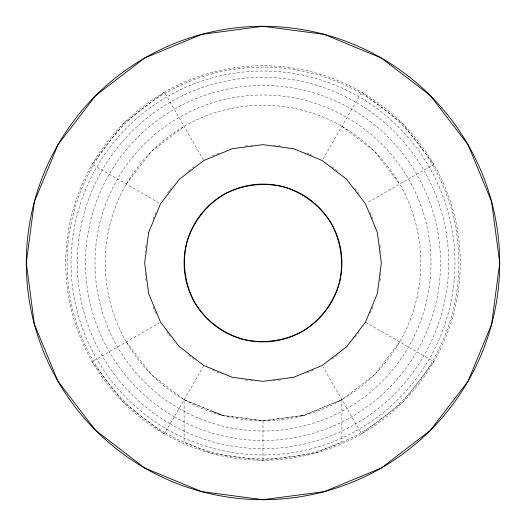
<?xml version="1.0" encoding="UTF-8"?>
<svg xmlns="http://www.w3.org/2000/svg" width="526" height="526" viewBox="0 0 526 526"><rect width="100%" height="100%" fill="white"/><g stroke="black" fill="none" stroke-linecap="round" stroke-linejoin="round"><path stroke-width="0.39" stroke-dasharray="2.63 1.97" d="M203.825 365.491L164.375 433.825L123.525 402.475L92.175 361.625L159.108 322.977M322.997 159.082L361.625 92.175L402.475 123.525L433.825 164.375L366.892 203.023M126.339 184.1L151.416 151.416L184.1 126.339A157.8 157.8 0 0 1 420.8 263A157.8 157.8 0 0 1 184.1 399.661L184.1 441.991L211.945 453.53L263 460.25L314.055 453.53L341.9 441.991L341.9 399.661L374.584 374.584L399.661 341.9M301.24 415.764L303.147 415.422L341.9 399.661L303.844 415.422L263 420.8L222.853 415.422L213.247 411.733M126.339 341.9L151.416 374.584L184.1 399.661L222.853 415.422L263 420.8L303.147 415.422M222.156 415.422L184.1 399.661A157.8 157.8 0 0 1 184.1 126.339M159.082 203.003L92.175 164.375L123.525 123.525L164.375 92.175A197.25 197.25 0 0 1 460.25 263A197.25 197.25 0 0 1 164.375 433.825A197.25 197.25 0 0 1 164.375 92.175L203.825 160.509M365.491 322.175L433.825 361.625L402.475 402.475L361.625 433.825L322.997 366.918M341.9 126.339L374.584 151.416L399.661 184.1M263 420.8L263 460.25M380.877 273.559A118.35 118.35 0 0 1 380.719 275.19M380.337 278.445A118.35 118.35 0 0 1 379.989 280.884M372.96 306.77A118.35 118.35 0 0 1 370.021 313.535M359.33 331.755A118.35 118.35 0 0 1 354.859 337.62M337.62 354.859A118.35 118.35 0 0 1 331.755 359.33M313.535 370.021A118.35 118.35 0 0 1 306.77 372.96M280.884 379.989A118.35 118.35 0 0 1 278.445 380.337M275.19 380.719A118.35 118.35 0 0 1 273.559 380.877M252.441 380.877A118.35 118.35 0 0 1 250.81 380.719M247.555 380.337A118.35 118.35 0 0 1 245.116 379.989M219.23 372.96A118.35 118.35 0 0 1 212.465 370.021M194.245 359.33A118.35 118.35 0 0 1 188.38 354.859M170.115 336.344A118.35 118.35 0 0 1 168.609 334.391M168.116 333.74A118.35 118.35 0 0 1 166.67 331.755M155.979 313.535A118.35 118.35 0 0 1 153.04 306.77M146.011 280.884A118.35 118.35 0 0 1 145.663 278.445M145.281 275.19A118.35 118.35 0 0 1 145.123 273.559M145.123 252.441A118.35 118.35 0 0 1 145.281 250.81M145.663 247.555A118.35 118.35 0 0 1 146.011 245.116M153.04 219.23A118.35 118.35 0 0 1 155.979 212.465M167.63 192.917A118.35 118.35 0 0 1 169.109 190.951M169.609 190.307A118.35 118.35 0 0 1 171.141 188.38M188.38 171.141A118.35 118.35 0 0 1 194.245 166.67M212.465 155.979A118.35 118.35 0 0 1 219.23 153.04M245.116 146.011A118.35 118.35 0 0 1 247.555 145.663M250.81 145.281A118.35 118.35 0 0 1 252.441 145.123M273.559 145.123A118.35 118.35 0 0 1 275.19 145.281M278.445 145.663A118.35 118.35 0 0 1 280.884 146.011M306.77 153.04A118.35 118.35 0 0 1 309.045 153.973M309.801 154.296A118.35 118.35 0 0 1 313.535 155.979M331.755 166.67A118.35 118.35 0 0 1 337.62 171.141M354.859 188.38A118.35 118.35 0 0 1 359.33 194.245M370.021 212.465A118.35 118.35 0 0 1 372.96 219.23M379.989 245.116A118.35 118.35 0 0 1 380.337 247.555M380.719 250.81A118.35 118.35 0 0 1 380.877 252.441M178.998 408.498A168.011 168.011 0 0 0 431.011 263A168.011 168.011 0 0 0 178.998 117.502A168.011 168.011 0 0 0 178.998 408.498M174.237 416.737A177.525 177.525 0 0 0 440.525 263A177.525 177.525 0 0 0 174.237 109.263A177.525 177.525 0 0 0 174.237 416.737M165.046 432.655A195.902 195.902 0 0 0 458.902 263A195.902 195.902 0 0 0 165.046 93.345A195.902 195.902 0 0 0 165.046 432.655M167.018 429.242A191.964 191.964 0 0 0 454.964 263A191.964 191.964 0 0 0 167.018 96.758A191.964 191.964 0 0 0 167.018 429.242M170.154 423.811A185.691 185.691 0 0 0 448.691 263A185.691 185.691 0 0 0 170.154 102.189A185.691 185.691 0 0 0 170.154 423.811"/><path stroke-width="0.79" d="M34.368 201.741L26.3 263L34.368 324.259L58.011 381.35L95.627 430.373L144.65 467.989L201.741 491.632L263 499.7L324.259 491.632L381.35 467.989L430.373 430.373L467.989 381.35L491.632 324.259L499.7 263L491.632 201.741L467.989 144.65L430.373 95.627L381.35 58.011L324.259 34.368L263 26.3L201.741 34.368L144.65 58.011L95.627 95.627L58.011 144.65L34.368 201.741M148.68 232.367L144.65 263L148.68 293.633L160.509 322.175L179.313 346.687L203.825 365.491L232.367 377.32L263 381.35L293.633 377.32L322.175 365.491L346.687 346.687L365.491 322.175L377.32 293.633L381.35 263L377.32 232.367L365.491 203.825L346.687 179.313L322.175 160.509L293.633 148.68L263 144.65L232.367 148.68L203.825 160.509L179.313 179.313L160.509 203.825L148.68 232.367M186.789 242.578C181.983 262.842 184.784 284.119 194.673 302.45C205.6 320.176 222.63 333.241 242.578 339.211C262.842 344.017 284.119 341.216 302.45 331.327C320.176 320.4 333.241 303.37 339.211 283.422C344.017 263.158 341.216 241.881 331.327 223.55C320.4 205.824 303.37 192.759 283.422 186.789C263.158 181.983 241.881 184.784 223.55 194.673C205.824 205.6 192.759 222.63 186.789 242.578M144.65 467.989A236.7 236.7 0 0 0 499.7 263A236.7 236.7 0 0 0 144.65 58.011A236.7 236.7 0 0 0 144.65 467.989M223.55 331.327A78.9 78.9 0 0 0 341.9 263A78.9 78.9 0 0 0 223.55 194.673A78.9 78.9 0 0 0 223.55 331.327"/></g></svg>
